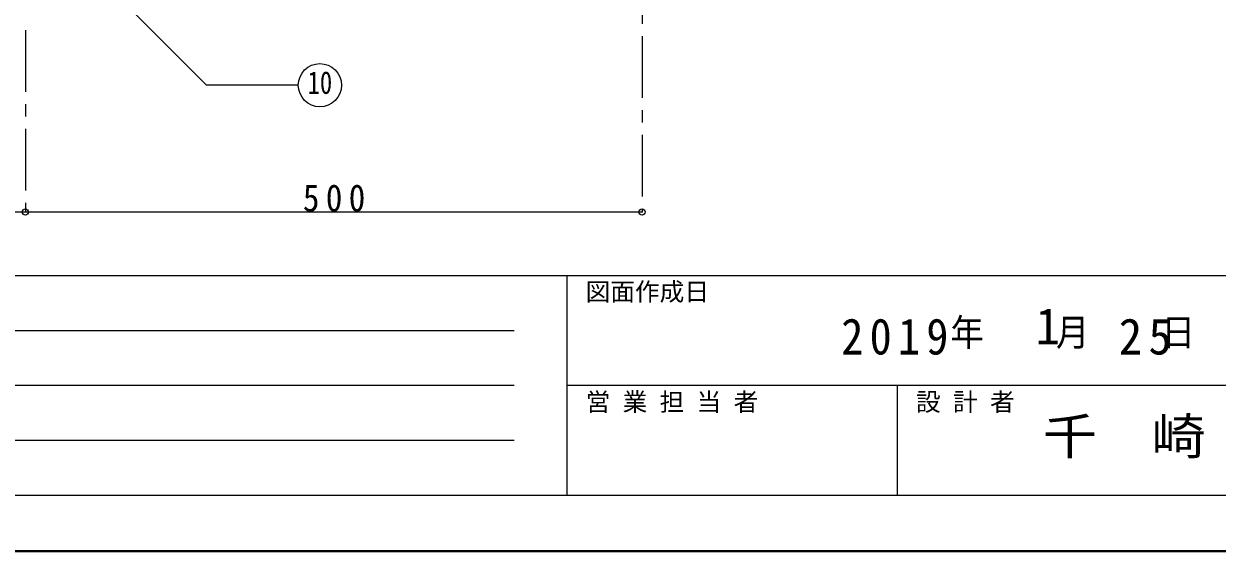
# Model space of a CAD drawing. Units: millimetres at full size, sheet at 1:10; details may follow other scales. Extents: x -2101 to 1949, y -1404 to 1406.
# Drawn here: x -572 to 396, y -1404 to -976 of the extents above; entities that cross this region are included whole.
import ezdxf
from ezdxf.enums import TextEntityAlignment as Align

# ---------------------------------------------------------------- set-up
doc = ezdxf.new("R2010")
doc.units = ezdxf.units.MM
doc.header["$LTSCALE"] = 10
doc.header["$PDMODE"] = 32
doc.header["$PDSIZE"] = 5
doc.linetypes.add('CHAIN1', pattern=[8, 5, -1, 1, -1])
doc.layers.add('0-0____1', color=4, linetype='Continuous', lineweight=9)
doc.styles.add('ＭＳ ゴシック', font='')
doc.styles.get('ＭＳ ゴシック').set_extended_font_data('MS Gothic')

msp = doc.modelspace()

# ---------------------------------------------------------------- linework, layer by layer
at = {"layer": '0-0____1', "color": 7, "lineweight": 18}
for p in [(-708.99, -740.78), (-349.28, -1026.17)]:
    msp.add_line(p, (-423.6, -1026.17), dxfattribs=at)
at = {"layer": '0-0____1', "linetype": 'CHAIN1'}
for p, q in [((-70.6, -826.38), (-70.6, -1128.88)), ((-570.6, -981.48), (-570.6, -1128.88))]:
    msp.add_line(p, q, dxfattribs=at)
at = {"layer": '0-0____1'}
for p, q in [((-1680.6, -1128.88), (-570.6, -1128.88)), ((-570.6, -1128.88), (-70.6, -1128.88))]:
    msp.add_line(p, q, dxfattribs=at)
at = {"layer": '0-0____1', "color": 6, "lineweight": 25}
for p, q in [((-2055.6, -1180.31), (1904.4, -1180.31)), ((-131.32, -1358.88), (-131.32, -1180.31)), ((-1102.75, -1224.96), (-174.17, -1224.96)), ((-174.17, -1269.6), (-1102.75, -1269.6)), ((1904.4, -1269.6), (-131.32, -1269.6)), ((136.54, -1358.88), (136.54, -1269.6)), ((-174.17, -1314.24), (-1102.75, -1314.24)), ((1904.4, -1358.88), (-2055.6, -1358.88))]:
    msp.add_line(p, q, dxfattribs=at)
at = {"layer": '0-0____1', "color": 1, "lineweight": 40}
msp.add_line((1949.4, -1403.88), (-2100.6, -1403.88), dxfattribs=at)
at = {"layer": '0-0____1', "color": 7, "lineweight": 18}
msp.add_circle((-331.78, -1026.17), 17.5, dxfattribs=at)
at = {"layer": '0-0____1', "color": 1}
for p in [(-570.6, -1128.88), (-70.6, -1128.88)]:
    msp.add_point(p, dxfattribs=at)

# ---------------------------------------------------------------- texts
at = {"layer": '0-0____1', "color": 7, "style": 'ＭＳ ゴシック'}
for s, height, width, p in [('10', 18.33, 0.8, (-341.78, -1038.67)), ('千\u3000崎', 29.33, 1.1, (254.4, -1334.24))]:
    msp.add_text(s, height=height, dxfattribs=dict(at, width=width)).set_placement(p, align=Align.BOTTOM_LEFT)
for s, height, p in [('図面作成日', 14.66, (-116.32, -1205.31)), ('1', 29.33, (248.4, -1244.96)), ('営 業 担 当 者', 14.66, (-116.32, -1294.6)), ('設 計 者', 14.66, (151.54, -1294.6))]:
    msp.add_text(s, height=height, dxfattribs=at).set_placement(p, align=Align.BOTTOM_LEFT)
at = {"layer": '0-0____1', "color": 7, "attachment_point": 7, "style": 'ＭＳ ゴシック'}
for s, insert, char_height in [('\\T1.38;\\W0.9;500', (-345.6, -1128.88), 21.99), ('\\T1.28;\\W0.9;2019', (90.9, -1244.96), 29.33), ('\\T1.27;\\W0.9;年\\~\\~\\~月\\~\\~\\~日', (179.4, -1239.96), 21.99), ('\\T1.27;\\W0.95;25', (315.9, -1244.96), 29.33)]:
    msp.add_mtext(s, dxfattribs=dict(at, insert=insert, char_height=char_height))

doc.saveas('drawing.dxf')
